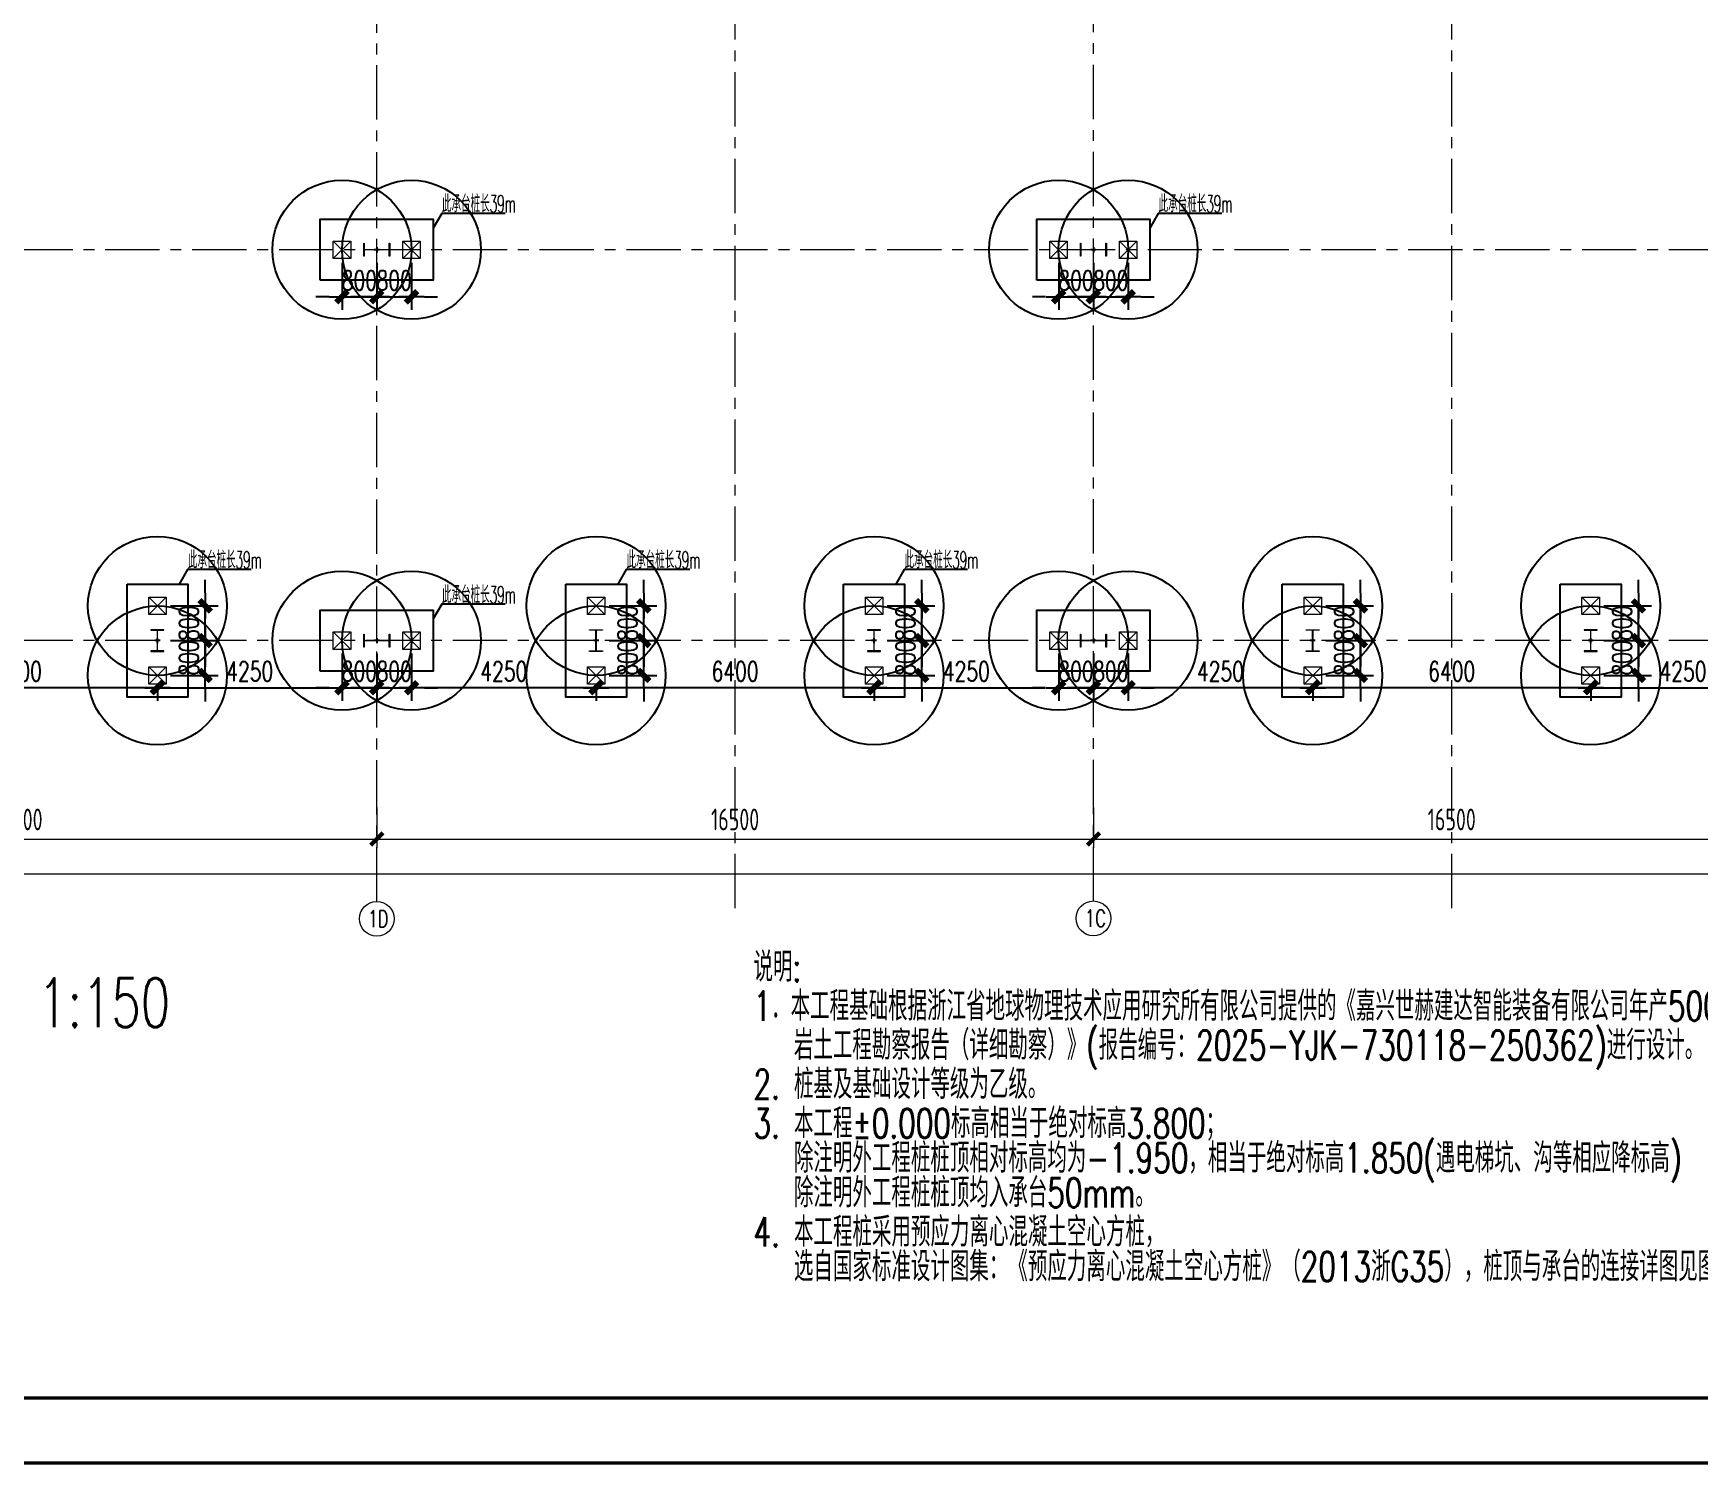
# Model space of a CAD drawing. Extents: x -1201378 to 2367219, y -619313 to 244905.
# Drawn here: x -740267 to -701922, y 118680 to 151634 of the extents above; entities that cross this region are included whole.
import ezdxf
from ezdxf.enums import TextEntityAlignment as Align

# ---------------------------------------------------------------- set-up
doc = ezdxf.new("R2010")
doc.units = 0
doc.header["$LTSCALE"] = 1000
doc.linetypes.add('CENTER', pattern=[2, 1.25, -0.25, 0.25, -0.25])
doc.layers.get('0').update_dxf_attribs({"linetype": 'CONTINUOUS'})
doc.layers.get('Defpoints').update_dxf_attribs({"linetype": 'CONTINUOUS'})
for name, color, linetype in [('0-cxFrame', 155, 'CONTINUOUS'), ('S-BG', 131, 'CONTINUOUS'), ('S-DIMZ', 115, 'CONTINUOUS'), ('S-DOTE1', 140, 'CENTER'), ('S-HATCH1-W', 252, 'CONTINUOUS'), ('S-SS', 111, 'CONTINUOUS'), ('S-TEXT', 21, 'CONTINUOUS')]:
    doc.layers.add(name, color=color, linetype=linetype)
for name, color, linetype, lineweight in [('0-cxText', 131, 'CONTINUOUS', 25), ('S-axis', 111, 'CONTINUOUS', 0), ('S-col', 2, 'CONTINUOUS', 0), ('S-dote', 5, 'CENTER', 0), ('S-zhuang', 1, 'CONTINUOUS', 0)]:
    doc.layers.add(name, color=color, linetype=linetype, lineweight=lineweight)
doc.styles.add('_TCH_AXIS', font='COMPLEX', dxfattribs={"bigfont": 'GBCBIG'})
doc.styles.add('cx_tuming', font='simhei.ttf')
doc.styles.add('cx_tuqian1', font='')
doc.styles.add('SS1', font='tj-romans1.shx', dxfattribs={"width": 0.7, "bigfont": 'tj-hztxt1.shx'})
doc.styles.add('TSSD_Dimension', font='tssdeng.shx', dxfattribs={"width": 0.7, "bigfont": 'hztxt.shx'})
doc.styles.add('黑体', font='simhei.ttf', dxfattribs={"width": 0.8})
doc.styles.get('cx_tuqian1').set_extended_font_data('SimSun')
doc.dimstyles.new('S-150-ARCHI', dxfattribs={"dimscale": 150, "dimtxt": 3, "dimasz": 2, "dimexe": 2, "dimexo": 2, "dimgap": 1, "dimtad": 1, "dimdec": 0, "dimzin": 0, "dimdsep": 46, "dimtxsty": 'SS1', "dimblk1": 'TT', "dimblk2": 'TT', "dimsah": 1, "dimcen": 1, "dimclrd": 256, "dimclre": 256, "dimclrt": 256, "dimadec": 0, "dimazin": 0, "dimtfac": 1, "dimtdec": 0, "dimtix": 1, "dimtmove": 2, "dimatfit": 0, "dimldrblk": 'TT', "dimfxl": 2, "dimtolj": 1, "dimtzin": 0, "dimarcsym": 0})
doc.dimstyles.new('TSSD_200_200', dxfattribs={"dimtxt": 500, "dimasz": 200, "dimexe": 200, "dimexo": 500, "dimgap": 200, "dimtad": 1, "dimdec": 0, "dimzin": 0, "dimdsep": 46, "dimtxsty": 'TSSD_Dimension', "dimblk": 'ARCHTICK', "dimcen": 0, "dimdle": 200, "dimclrt": 7, "dimadec": 0, "dimazin": 0, "dimtfac": 1, "dimtdec": 0, "dimtix": 1, "dimtmove": 2, "dimatfit": 3, "dimfxl": 1, "dimtolj": 1, "dimtzin": 0, "dimarcsym": 0})

# ---------------------------------------------------------------- blocks, each defined once
blk = doc.blocks.new('TK22.A0 L(Dragon)')
at = {"layer": '0-cxFrame', "color": 7, "const_width": 0.5}
blk.add_lwpolyline([(0, 0), (-1486, 0), (-1486, 841), (0, 841)], close=True, dxfattribs=at)
at = {"layer": '0-cxFrame', "const_width": 0.5}
blk.add_lwpolyline([(-80, 10), (-1466, 10), (-1466, 831), (-80, 831)], close=True, dxfattribs=at)
at = {"style": '黑体', "flags": 4}
blk.add_attdef('图幅', text='', height=3.3, dxfattribs=at).set_placement((-40, 3), align=Align.RIGHT)
at = {"layer": '0-cxText', "flags": 4}
for tag, height, style, p in [('建设单位', 3.5, 'cx_tuming', (-45, 240)), ('项目名称', 3.5, 'cx_tuming', (-45, 210)), ('子项名称', 3.5, 'cx_tuming', (-45, 180)), ('工程编号', 3.3, 'cx_tuqian1', (-35, 165)), ('图名1', 3.5, 'cx_tuming', (-45, 87)), ('图名2', 3.5, 'cx_tuming', (-45, 79)), ('图名3', 3.5, 'cx_tuming', (-45, 71)), ('出图日期', 3.3, 'cx_tuqian1', (-39, 60)), ('专业', 3.3, 'cx_tuqian1', (-55, 52)), ('版次', 3.3, 'cx_tuqian1', (-20, 44)), ('图号', 3.3, 'cx_tuqian1', (-55, 44))]:
    blk.add_attdef(tag, text='', height=height, dxfattribs=dict(at, style=style)).set_placement(p, align=Align.MIDDLE)
at = {"layer": 'Defpoints', "color": 6, "flags": 4}
for tag, height, style, p in [('tufu', 3.3, '黑体', (-12, 12)), ('dwfname', 4, 'cx_tuqian1', (-80, 3))]:
    blk.add_attdef(tag, text='', height=height, dxfattribs=dict(at, style=style)).set_placement(p, align=Align.RIGHT)
blk = doc.blocks.new('_FZH')
at = {"layer": 'S-col'}
blk.add_lwpolyline([(-0.375, -0.188), (-0.375, 0.187), (-0.36, 0.187), (-0.36, 0.005), (0.36, 0.005), (0.36, 0.187), (0.375, 0.187), (0.375, -0.188), (0.36, -0.188), (0.36, -0.005), (-0.36, -0.005), (-0.36, -0.188)], close=True, dxfattribs=at)
blk = doc.blocks.new('w4234324')
at = {"layer": 'S-col', "xscale": 800.0000000000005, "yscale": 800.0000000000005, "zscale": 800.0000000000005}
for p in [(-177454, 750820), (-160954, 750820), (-177454, 741820), (-160954, 741820)]:
    blk.add_blockref('_FZH', p, dxfattribs=at)
blk = doc.blocks.new('S-ZHUANG-400')
at = {"layer": 'S-zhuang'}
for p, q in [((200, -200), (-200, 200)), ((-200, -200), (200, 200))]:
    blk.add_line(p, q, dxfattribs=at)
blk.add_lwpolyline([(-200, 200), (200, 200), (200, -200), (-200, -200)], close=True, dxfattribs=at)
blk = doc.blocks.new('CT2')
at = {"layer": 'Defpoints'}
for centre in [(-193625, -186366), (-193625, -187966)]:
    blk.add_circle(centre, 1600, dxfattribs=at)
at = {"layer": 'S-DOTE1', "ltscale": 0.25}
for p, q in [((-193625, -187226), (-193625, -187106)), ((-193565, -187166), (-193685, -187166))]:
    blk.add_line(p, q, dxfattribs=at)
at = {"layer": 'S-HATCH1-W'}
blk.add_lwpolyline([(-194325, -185866), (-192925, -185866), (-192925, -188466), (-194325, -188466)], close=True, dxfattribs=at)
at = {"layer": 'S-zhuang'}
for p in [(-193625, -186366), (-193625, -187966)]:
    blk.add_blockref('S-ZHUANG-400', p, dxfattribs=at)
blk = doc.blocks.new('TT')
blk.add_line((-0.97, 0), (0.97, 0))
at = {"const_width": 0.45}
blk.add_lwpolyline([(-0.44, -0.44), (0.44, 0.44)], dxfattribs=at)
blk = doc.blocks.new('*D926')
at = {"layer": 'Defpoints', "color": 0, "transparency": 16777216}
for p in [(-733158, 137652), (-732359, 137652), (-732359, 136569)]:
    blk.add_point(p, dxfattribs=at)
at = {"layer": 'S-DIMZ', "lineweight": -2, "transparency": 16777216}
for p, q in [((-733158, 137352), (-733158, 136269)), ((-732359, 137352), (-732359, 136269)), ((-733458, 136569), (-733758, 136569)), ((-733158, 136569), (-732359, 136569)), ((-732059, 136569), (-731759, 136569))]:
    blk.add_line(p, q, dxfattribs=at)
at = {"layer": 'S-DIMZ', "lineweight": -2, "transparency": 16777216, "xscale": 300, "yscale": 300, "zscale": 300}
blk.add_blockref('TT', (-733158, 136569), dxfattribs=at)
at = {"layer": 'S-DIMZ', "lineweight": -2, "transparency": 16777216, "xscale": 300, "yscale": 300, "zscale": 300, "rotation": 180}
blk.add_blockref('TT', (-732359, 136569), dxfattribs=at)
at = {"layer": 'S-DIMZ', "transparency": 16777216, "insert": (-732758, 136944), "char_height": 450, "attachment_point": 5, "style": 'SS1'}
blk.add_mtext('\\A1;800', dxfattribs=at)
blk = doc.blocks.new('*D927')
at = {"layer": 'Defpoints', "color": 0, "transparency": 16777216}
for p in [(-732359, 137652), (-731558, 137652), (-731558, 136569)]:
    blk.add_point(p, dxfattribs=at)
at = {"layer": 'S-DIMZ', "lineweight": -2, "transparency": 16777216}
for p, q in [((-732359, 137352), (-732359, 136269)), ((-731558, 137352), (-731558, 136269)), ((-732659, 136569), (-732959, 136569)), ((-732359, 136569), (-731558, 136569)), ((-731258, 136569), (-730958, 136569))]:
    blk.add_line(p, q, dxfattribs=at)
at = {"layer": 'S-DIMZ', "lineweight": -2, "transparency": 16777216, "xscale": 300, "yscale": 300, "zscale": 300}
blk.add_blockref('TT', (-732359, 136569), dxfattribs=at)
at = {"layer": 'S-DIMZ', "lineweight": -2, "transparency": 16777216, "xscale": 300, "yscale": 300, "zscale": 300, "rotation": 180}
blk.add_blockref('TT', (-731558, 136569), dxfattribs=at)
at = {"layer": 'S-DIMZ', "transparency": 16777216, "insert": (-731958, 136944), "char_height": 450, "attachment_point": 5, "style": 'SS1'}
blk.add_mtext('\\A1;800', dxfattribs=at)
blk = doc.blocks.new('*D928')
at = {"layer": 'Defpoints', "color": 0, "transparency": 16777216}
for p in [(-716658, 137652), (-715859, 137652), (-715859, 136569)]:
    blk.add_point(p, dxfattribs=at)
at = {"layer": 'S-DIMZ', "lineweight": -2, "transparency": 16777216}
for p, q in [((-716658, 137352), (-716658, 136269)), ((-715859, 137352), (-715859, 136269)), ((-716958, 136569), (-717258, 136569)), ((-716658, 136569), (-715859, 136569)), ((-715559, 136569), (-715259, 136569))]:
    blk.add_line(p, q, dxfattribs=at)
at = {"layer": 'S-DIMZ', "lineweight": -2, "transparency": 16777216, "xscale": 300, "yscale": 300, "zscale": 300}
blk.add_blockref('TT', (-716658, 136569), dxfattribs=at)
at = {"layer": 'S-DIMZ', "lineweight": -2, "transparency": 16777216, "xscale": 300, "yscale": 300, "zscale": 300, "rotation": 180}
blk.add_blockref('TT', (-715859, 136569), dxfattribs=at)
at = {"layer": 'S-DIMZ', "transparency": 16777216, "insert": (-716258, 136944), "char_height": 450, "attachment_point": 5, "style": 'SS1'}
blk.add_mtext('\\A1;800', dxfattribs=at)
blk = doc.blocks.new('*D929')
at = {"layer": 'Defpoints', "color": 0, "transparency": 16777216}
for p in [(-715859, 137652), (-715058, 137652), (-715058, 136569)]:
    blk.add_point(p, dxfattribs=at)
at = {"layer": 'S-DIMZ', "lineweight": -2, "transparency": 16777216}
for p, q in [((-715859, 137352), (-715859, 136269)), ((-715058, 137352), (-715058, 136269)), ((-716159, 136569), (-716459, 136569)), ((-715859, 136569), (-715058, 136569)), ((-714758, 136569), (-714458, 136569))]:
    blk.add_line(p, q, dxfattribs=at)
at = {"layer": 'S-DIMZ', "lineweight": -2, "transparency": 16777216, "xscale": 300, "yscale": 300, "zscale": 300}
blk.add_blockref('TT', (-715859, 136569), dxfattribs=at)
at = {"layer": 'S-DIMZ', "lineweight": -2, "transparency": 16777216, "xscale": 300, "yscale": 300, "zscale": 300, "rotation": 180}
blk.add_blockref('TT', (-715058, 136569), dxfattribs=at)
at = {"layer": 'S-DIMZ', "transparency": 16777216, "insert": (-715458, 136944), "char_height": 450, "attachment_point": 5, "style": 'SS1'}
blk.add_mtext('\\A1;800', dxfattribs=at)
blk = doc.blocks.new('*D940')
at = {"layer": 'Defpoints', "color": 0, "transparency": 16777216}
for p in [(-733158, 146652), (-732359, 146652), (-732359, 145569)]:
    blk.add_point(p, dxfattribs=at)
at = {"layer": 'S-DIMZ', "lineweight": -2, "transparency": 16777216}
for p, q in [((-733158, 146352), (-733158, 145269)), ((-732359, 146352), (-732359, 145269)), ((-733458, 145569), (-733758, 145569)), ((-733158, 145569), (-732359, 145569)), ((-732059, 145569), (-731759, 145569))]:
    blk.add_line(p, q, dxfattribs=at)
at = {"layer": 'S-DIMZ', "lineweight": -2, "transparency": 16777216, "xscale": 300, "yscale": 300, "zscale": 300}
blk.add_blockref('TT', (-733158, 145569), dxfattribs=at)
at = {"layer": 'S-DIMZ', "lineweight": -2, "transparency": 16777216, "xscale": 300, "yscale": 300, "zscale": 300, "rotation": 180}
blk.add_blockref('TT', (-732359, 145569), dxfattribs=at)
at = {"layer": 'S-DIMZ', "transparency": 16777216, "insert": (-732758, 145944), "char_height": 450, "attachment_point": 5, "style": 'SS1'}
blk.add_mtext('\\A1;800', dxfattribs=at)
blk = doc.blocks.new('*D941')
at = {"layer": 'Defpoints', "color": 0, "transparency": 16777216}
for p in [(-732359, 146652), (-731558, 146652), (-731558, 145569)]:
    blk.add_point(p, dxfattribs=at)
at = {"layer": 'S-DIMZ', "lineweight": -2, "transparency": 16777216}
for p, q in [((-732359, 146352), (-732359, 145269)), ((-731558, 146352), (-731558, 145269)), ((-732659, 145569), (-732959, 145569)), ((-732359, 145569), (-731558, 145569)), ((-731258, 145569), (-730958, 145569))]:
    blk.add_line(p, q, dxfattribs=at)
at = {"layer": 'S-DIMZ', "lineweight": -2, "transparency": 16777216, "xscale": 300, "yscale": 300, "zscale": 300}
blk.add_blockref('TT', (-732359, 145569), dxfattribs=at)
at = {"layer": 'S-DIMZ', "lineweight": -2, "transparency": 16777216, "xscale": 300, "yscale": 300, "zscale": 300, "rotation": 180}
blk.add_blockref('TT', (-731558, 145569), dxfattribs=at)
at = {"layer": 'S-DIMZ', "transparency": 16777216, "insert": (-731958, 145944), "char_height": 450, "attachment_point": 5, "style": 'SS1'}
blk.add_mtext('\\A1;800', dxfattribs=at)
blk = doc.blocks.new('*D942')
at = {"layer": 'Defpoints', "color": 0, "transparency": 16777216}
for p in [(-716658, 146652), (-715859, 146652), (-715859, 145569)]:
    blk.add_point(p, dxfattribs=at)
at = {"layer": 'S-DIMZ', "lineweight": -2, "transparency": 16777216}
for p, q in [((-716658, 146352), (-716658, 145269)), ((-715859, 146352), (-715859, 145269)), ((-716958, 145569), (-717258, 145569)), ((-716658, 145569), (-715859, 145569)), ((-715559, 145569), (-715259, 145569))]:
    blk.add_line(p, q, dxfattribs=at)
at = {"layer": 'S-DIMZ', "lineweight": -2, "transparency": 16777216, "xscale": 300, "yscale": 300, "zscale": 300}
blk.add_blockref('TT', (-716658, 145569), dxfattribs=at)
at = {"layer": 'S-DIMZ', "lineweight": -2, "transparency": 16777216, "xscale": 300, "yscale": 300, "zscale": 300, "rotation": 180}
blk.add_blockref('TT', (-715859, 145569), dxfattribs=at)
at = {"layer": 'S-DIMZ', "transparency": 16777216, "insert": (-716258, 145944), "char_height": 450, "attachment_point": 5, "style": 'SS1'}
blk.add_mtext('\\A1;800', dxfattribs=at)
blk = doc.blocks.new('*D943')
at = {"layer": 'Defpoints', "color": 0, "transparency": 16777216}
for p in [(-715859, 146652), (-715058, 146652), (-715058, 145569)]:
    blk.add_point(p, dxfattribs=at)
at = {"layer": 'S-DIMZ', "lineweight": -2, "transparency": 16777216}
for p, q in [((-715859, 146352), (-715859, 145269)), ((-715058, 146352), (-715058, 145269)), ((-716159, 145569), (-716459, 145569)), ((-715859, 145569), (-715058, 145569)), ((-714758, 145569), (-714458, 145569))]:
    blk.add_line(p, q, dxfattribs=at)
at = {"layer": 'S-DIMZ', "lineweight": -2, "transparency": 16777216, "xscale": 300, "yscale": 300, "zscale": 300}
blk.add_blockref('TT', (-715859, 145569), dxfattribs=at)
at = {"layer": 'S-DIMZ', "lineweight": -2, "transparency": 16777216, "xscale": 300, "yscale": 300, "zscale": 300, "rotation": 180}
blk.add_blockref('TT', (-715058, 145569), dxfattribs=at)
at = {"layer": 'S-DIMZ', "transparency": 16777216, "insert": (-715458, 145944), "char_height": 450, "attachment_point": 5, "style": 'SS1'}
blk.add_mtext('\\A1;800', dxfattribs=at)
blk = doc.blocks.new('*D1097')
at = {"layer": 'Defpoints', "color": 0, "transparency": 16777216}
for p in [(-737408, 137652), (-736310, 137652), (-737408, 136852)]:
    blk.add_point(p, dxfattribs=at)
at = {"layer": 'S-DIMZ', "lineweight": -2, "transparency": 16777216}
for p, q in [((-736310, 137952), (-736310, 138252)), ((-737108, 137652), (-736010, 137652)), ((-736310, 136852), (-736310, 137652)), ((-737108, 136852), (-736010, 136852)), ((-736310, 136552), (-736310, 136252))]:
    blk.add_line(p, q, dxfattribs=at)
at = {"layer": 'S-DIMZ', "lineweight": -2, "transparency": 16777216, "xscale": 300, "yscale": 300, "zscale": 300}
for p, rotation in [((-736310, 137652), 270), ((-736310, 136852), 90)]:
    blk.add_blockref('TT', p, dxfattribs=dict(at, rotation=rotation))
at = {"layer": 'S-DIMZ', "transparency": 16777216, "insert": (-736685, 137252), "char_height": 450, "attachment_point": 5, "rotation": 90, "style": 'SS1'}
blk.add_mtext('\\A1;800', dxfattribs=at)
blk = doc.blocks.new('*D1098')
at = {"layer": 'Defpoints', "color": 0, "transparency": 16777216}
for p in [(-737408, 138452), (-736310, 138452), (-737408, 137652)]:
    blk.add_point(p, dxfattribs=at)
at = {"layer": 'S-DIMZ', "lineweight": -2, "transparency": 16777216}
for p, q in [((-736310, 138752), (-736310, 139052)), ((-737108, 138452), (-736010, 138452)), ((-736310, 137652), (-736310, 138452)), ((-737108, 137652), (-736010, 137652)), ((-736310, 137352), (-736310, 137052))]:
    blk.add_line(p, q, dxfattribs=at)
at = {"layer": 'S-DIMZ', "lineweight": -2, "transparency": 16777216, "xscale": 300, "yscale": 300, "zscale": 300}
for p, rotation in [((-736310, 138452), 270), ((-736310, 137652), 90)]:
    blk.add_blockref('TT', p, dxfattribs=dict(at, rotation=rotation))
at = {"layer": 'S-DIMZ', "transparency": 16777216, "insert": (-736685, 138052), "char_height": 450, "attachment_point": 5, "rotation": 90, "style": 'SS1'}
blk.add_mtext('\\A1;800', dxfattribs=at)
blk = doc.blocks.new('*D1099')
at = {"layer": 'Defpoints', "color": 0, "transparency": 16777216}
for p in [(-727308, 137652), (-726210, 137652), (-727308, 136852)]:
    blk.add_point(p, dxfattribs=at)
at = {"layer": 'S-DIMZ', "lineweight": -2, "transparency": 16777216}
for p, q in [((-726210, 137952), (-726210, 138252)), ((-727008, 137652), (-725910, 137652)), ((-726210, 136852), (-726210, 137652)), ((-727008, 136852), (-725910, 136852)), ((-726210, 136552), (-726210, 136252))]:
    blk.add_line(p, q, dxfattribs=at)
at = {"layer": 'S-DIMZ', "lineweight": -2, "transparency": 16777216, "xscale": 300, "yscale": 300, "zscale": 300}
for p, rotation in [((-726210, 137652), 270), ((-726210, 136852), 90)]:
    blk.add_blockref('TT', p, dxfattribs=dict(at, rotation=rotation))
at = {"layer": 'S-DIMZ', "transparency": 16777216, "insert": (-726585, 137252), "char_height": 450, "attachment_point": 5, "rotation": 90, "style": 'SS1'}
blk.add_mtext('\\A1;800', dxfattribs=at)
blk = doc.blocks.new('*D1100')
at = {"layer": 'Defpoints', "color": 0, "transparency": 16777216}
for p in [(-727308, 138452), (-726210, 138452), (-727308, 137652)]:
    blk.add_point(p, dxfattribs=at)
at = {"layer": 'S-DIMZ', "lineweight": -2, "transparency": 16777216}
for p, q in [((-726210, 138752), (-726210, 139052)), ((-727008, 138452), (-725910, 138452)), ((-726210, 137652), (-726210, 138452)), ((-727008, 137652), (-725910, 137652)), ((-726210, 137352), (-726210, 137052))]:
    blk.add_line(p, q, dxfattribs=at)
at = {"layer": 'S-DIMZ', "lineweight": -2, "transparency": 16777216, "xscale": 300, "yscale": 300, "zscale": 300}
for p, rotation in [((-726210, 138452), 270), ((-726210, 137652), 90)]:
    blk.add_blockref('TT', p, dxfattribs=dict(at, rotation=rotation))
at = {"layer": 'S-DIMZ', "transparency": 16777216, "insert": (-726585, 138052), "char_height": 450, "attachment_point": 5, "rotation": 90, "style": 'SS1'}
blk.add_mtext('\\A1;800', dxfattribs=at)
blk = doc.blocks.new('*D1101')
at = {"layer": 'Defpoints', "color": 0, "transparency": 16777216}
for p in [(-720908, 137652), (-719810, 137652), (-720908, 136852)]:
    blk.add_point(p, dxfattribs=at)
at = {"layer": 'S-DIMZ', "lineweight": -2, "transparency": 16777216}
for p, q in [((-719810, 137952), (-719810, 138252)), ((-720608, 137652), (-719510, 137652)), ((-719810, 136852), (-719810, 137652)), ((-720608, 136852), (-719510, 136852)), ((-719810, 136552), (-719810, 136252))]:
    blk.add_line(p, q, dxfattribs=at)
at = {"layer": 'S-DIMZ', "lineweight": -2, "transparency": 16777216, "xscale": 300, "yscale": 300, "zscale": 300}
for p, rotation in [((-719810, 137652), 270), ((-719810, 136852), 90)]:
    blk.add_blockref('TT', p, dxfattribs=dict(at, rotation=rotation))
at = {"layer": 'S-DIMZ', "transparency": 16777216, "insert": (-720185, 137252), "char_height": 450, "attachment_point": 5, "rotation": 90, "style": 'SS1'}
blk.add_mtext('\\A1;800', dxfattribs=at)
blk = doc.blocks.new('*D1102')
at = {"layer": 'Defpoints', "color": 0, "transparency": 16777216}
for p in [(-720908, 138452), (-719810, 138452), (-720908, 137652)]:
    blk.add_point(p, dxfattribs=at)
at = {"layer": 'S-DIMZ', "lineweight": -2, "transparency": 16777216}
for p, q in [((-719810, 138752), (-719810, 139052)), ((-720608, 138452), (-719510, 138452)), ((-719810, 137652), (-719810, 138452)), ((-720608, 137652), (-719510, 137652)), ((-719810, 137352), (-719810, 137052))]:
    blk.add_line(p, q, dxfattribs=at)
at = {"layer": 'S-DIMZ', "lineweight": -2, "transparency": 16777216, "xscale": 300, "yscale": 300, "zscale": 300}
for p, rotation in [((-719810, 138452), 270), ((-719810, 137652), 90)]:
    blk.add_blockref('TT', p, dxfattribs=dict(at, rotation=rotation))
at = {"layer": 'S-DIMZ', "transparency": 16777216, "insert": (-720185, 138052), "char_height": 450, "attachment_point": 5, "rotation": 90, "style": 'SS1'}
blk.add_mtext('\\A1;800', dxfattribs=at)
blk = doc.blocks.new('*D1103')
at = {"layer": 'Defpoints', "color": 0, "transparency": 16777216}
for p in [(-710808, 137652), (-709710, 137652), (-710808, 136852)]:
    blk.add_point(p, dxfattribs=at)
at = {"layer": 'S-DIMZ', "lineweight": -2, "transparency": 16777216}
for p, q in [((-709710, 137952), (-709710, 138252)), ((-710508, 137652), (-709410, 137652)), ((-709710, 136852), (-709710, 137652)), ((-710508, 136852), (-709410, 136852)), ((-709710, 136552), (-709710, 136252))]:
    blk.add_line(p, q, dxfattribs=at)
at = {"layer": 'S-DIMZ', "lineweight": -2, "transparency": 16777216, "xscale": 300, "yscale": 300, "zscale": 300}
for p, rotation in [((-709710, 137652), 270), ((-709710, 136852), 90)]:
    blk.add_blockref('TT', p, dxfattribs=dict(at, rotation=rotation))
at = {"layer": 'S-DIMZ', "transparency": 16777216, "insert": (-710085, 137252), "char_height": 450, "attachment_point": 5, "rotation": 90, "style": 'SS1'}
blk.add_mtext('\\A1;800', dxfattribs=at)
blk = doc.blocks.new('*D1104')
at = {"layer": 'Defpoints', "color": 0, "transparency": 16777216}
for p in [(-710808, 138452), (-709710, 138452), (-710808, 137652)]:
    blk.add_point(p, dxfattribs=at)
at = {"layer": 'S-DIMZ', "lineweight": -2, "transparency": 16777216}
for p, q in [((-709710, 138752), (-709710, 139052)), ((-710508, 138452), (-709410, 138452)), ((-709710, 137652), (-709710, 138452)), ((-710508, 137652), (-709410, 137652)), ((-709710, 137352), (-709710, 137052))]:
    blk.add_line(p, q, dxfattribs=at)
at = {"layer": 'S-DIMZ', "lineweight": -2, "transparency": 16777216, "xscale": 300, "yscale": 300, "zscale": 300}
for p, rotation in [((-709710, 138452), 270), ((-709710, 137652), 90)]:
    blk.add_blockref('TT', p, dxfattribs=dict(at, rotation=rotation))
at = {"layer": 'S-DIMZ', "transparency": 16777216, "insert": (-710085, 138052), "char_height": 450, "attachment_point": 5, "rotation": 90, "style": 'SS1'}
blk.add_mtext('\\A1;800', dxfattribs=at)
blk = doc.blocks.new('*D1105')
at = {"layer": 'Defpoints', "color": 0, "transparency": 16777216}
for p in [(-704408, 137652), (-703310, 137652), (-704408, 136852)]:
    blk.add_point(p, dxfattribs=at)
at = {"layer": 'S-DIMZ', "lineweight": -2, "transparency": 16777216}
for p, q in [((-703310, 137952), (-703310, 138252)), ((-704108, 137652), (-703010, 137652)), ((-703310, 136852), (-703310, 137652)), ((-704108, 136852), (-703010, 136852)), ((-703310, 136552), (-703310, 136252))]:
    blk.add_line(p, q, dxfattribs=at)
at = {"layer": 'S-DIMZ', "lineweight": -2, "transparency": 16777216, "xscale": 300, "yscale": 300, "zscale": 300}
for p, rotation in [((-703310, 137652), 270), ((-703310, 136852), 90)]:
    blk.add_blockref('TT', p, dxfattribs=dict(at, rotation=rotation))
at = {"layer": 'S-DIMZ', "transparency": 16777216, "insert": (-703685, 137252), "char_height": 450, "attachment_point": 5, "rotation": 90, "style": 'SS1'}
blk.add_mtext('\\A1;800', dxfattribs=at)
blk = doc.blocks.new('*D1106')
at = {"layer": 'Defpoints', "color": 0, "transparency": 16777216}
for p in [(-704408, 138452), (-703310, 138452), (-704408, 137652)]:
    blk.add_point(p, dxfattribs=at)
at = {"layer": 'S-DIMZ', "lineweight": -2, "transparency": 16777216}
for p, q in [((-703310, 138752), (-703310, 139052)), ((-704108, 138452), (-703010, 138452)), ((-703310, 137652), (-703310, 138452)), ((-704108, 137652), (-703010, 137652)), ((-703310, 137352), (-703310, 137052))]:
    blk.add_line(p, q, dxfattribs=at)
at = {"layer": 'S-DIMZ', "lineweight": -2, "transparency": 16777216, "xscale": 300, "yscale": 300, "zscale": 300}
for p, rotation in [((-703310, 138452), 270), ((-703310, 137652), 90)]:
    blk.add_blockref('TT', p, dxfattribs=dict(at, rotation=rotation))
at = {"layer": 'S-DIMZ', "transparency": 16777216, "insert": (-703685, 138052), "char_height": 450, "attachment_point": 5, "rotation": 90, "style": 'SS1'}
blk.add_mtext('\\A1;800', dxfattribs=at)
blk = doc.blocks.new('*D1117')
at = {"layer": 'Defpoints', "color": 0, "transparency": 16777216}
for p in [(-733158, 137452), (-737408, 136852), (-733158, 136569)]:
    blk.add_point(p, dxfattribs=at)
at = {"layer": 'S-DIMZ', "lineweight": -2, "transparency": 16777216}
for p, q in [((-733158, 137152), (-733158, 136269)), ((-737408, 136552), (-737408, 136269)), ((-737108, 136569), (-733458, 136569))]:
    blk.add_line(p, q, dxfattribs=at)
at = {"layer": 'S-DIMZ', "lineweight": -2, "transparency": 16777216, "xscale": 300, "yscale": 300, "zscale": 300, "rotation": 180}
blk.add_blockref('TT', (-737408, 136569), dxfattribs=at)
at = {"layer": 'S-DIMZ', "lineweight": -2, "transparency": 16777216, "xscale": 300, "yscale": 300, "zscale": 300}
blk.add_blockref('TT', (-733158, 136569), dxfattribs=at)
at = {"layer": 'S-DIMZ', "transparency": 16777216, "insert": (-735283, 136944), "char_height": 450, "attachment_point": 5, "style": 'SS1'}
blk.add_mtext('\\A1;4250', dxfattribs=at)
blk = doc.blocks.new('*D1118')
at = {"layer": 'Defpoints', "color": 0, "transparency": 16777216}
for p in [(-743808, 136852), (-743808, 136569), (-737408, 136852)]:
    blk.add_point(p, dxfattribs=at)
at = {"layer": 'S-DIMZ', "lineweight": -2, "transparency": 16777216}
for p, q in [((-743808, 136552), (-743808, 136269)), ((-737708, 136569), (-743508, 136569)), ((-737408, 136552), (-737408, 136269))]:
    blk.add_line(p, q, dxfattribs=at)
at = {"layer": 'S-DIMZ', "lineweight": -2, "transparency": 16777216, "xscale": 300, "yscale": 300, "zscale": 300, "rotation": 180}
blk.add_blockref('TT', (-743808, 136569), dxfattribs=at)
at = {"layer": 'S-DIMZ', "lineweight": -2, "transparency": 16777216, "xscale": 300, "yscale": 300, "zscale": 300}
blk.add_blockref('TT', (-737408, 136569), dxfattribs=at)
at = {"layer": 'S-DIMZ', "transparency": 16777216, "insert": (-740608, 136944), "char_height": 450, "attachment_point": 5, "style": 'SS1'}
blk.add_mtext('\\A1;6400', dxfattribs=at)
blk = doc.blocks.new('*D1120')
at = {"layer": 'Defpoints', "color": 0, "transparency": 16777216}
for p in [(-716658, 137452), (-720908, 136852), (-716658, 136569)]:
    blk.add_point(p, dxfattribs=at)
at = {"layer": 'S-DIMZ', "lineweight": -2, "transparency": 16777216}
for p, q in [((-716658, 137152), (-716658, 136269)), ((-720908, 136552), (-720908, 136269)), ((-720608, 136569), (-716958, 136569))]:
    blk.add_line(p, q, dxfattribs=at)
at = {"layer": 'S-DIMZ', "lineweight": -2, "transparency": 16777216, "xscale": 300, "yscale": 300, "zscale": 300, "rotation": 180}
blk.add_blockref('TT', (-720908, 136569), dxfattribs=at)
at = {"layer": 'S-DIMZ', "lineweight": -2, "transparency": 16777216, "xscale": 300, "yscale": 300, "zscale": 300}
blk.add_blockref('TT', (-716658, 136569), dxfattribs=at)
at = {"layer": 'S-DIMZ', "transparency": 16777216, "insert": (-718783, 136944), "char_height": 450, "attachment_point": 5, "style": 'SS1'}
blk.add_mtext('\\A1;4250', dxfattribs=at)
blk = doc.blocks.new('*D1121')
at = {"layer": 'Defpoints', "color": 0, "transparency": 16777216}
for p in [(-727308, 136852), (-727308, 136569), (-720908, 136852)]:
    blk.add_point(p, dxfattribs=at)
at = {"layer": 'S-DIMZ', "lineweight": -2, "transparency": 16777216}
for p, q in [((-727308, 136552), (-727308, 136269)), ((-721208, 136569), (-727008, 136569)), ((-720908, 136552), (-720908, 136269))]:
    blk.add_line(p, q, dxfattribs=at)
at = {"layer": 'S-DIMZ', "lineweight": -2, "transparency": 16777216, "xscale": 300, "yscale": 300, "zscale": 300, "rotation": 180}
blk.add_blockref('TT', (-727308, 136569), dxfattribs=at)
at = {"layer": 'S-DIMZ', "lineweight": -2, "transparency": 16777216, "xscale": 300, "yscale": 300, "zscale": 300}
blk.add_blockref('TT', (-720908, 136569), dxfattribs=at)
at = {"layer": 'S-DIMZ', "transparency": 16777216, "insert": (-724108, 136944), "char_height": 450, "attachment_point": 5, "style": 'SS1'}
blk.add_mtext('\\A1;6400', dxfattribs=at)
blk = doc.blocks.new('*D1122')
at = {"layer": 'Defpoints', "color": 0, "transparency": 16777216}
for p in [(-731558, 137152), (-731558, 136569), (-727308, 136852)]:
    blk.add_point(p, dxfattribs=at)
at = {"layer": 'S-DIMZ', "lineweight": -2, "transparency": 16777216}
for p, q in [((-731558, 136852), (-731558, 136269)), ((-727608, 136569), (-731258, 136569)), ((-727308, 136552), (-727308, 136269))]:
    blk.add_line(p, q, dxfattribs=at)
at = {"layer": 'S-DIMZ', "lineweight": -2, "transparency": 16777216, "xscale": 300, "yscale": 300, "zscale": 300, "rotation": 180}
blk.add_blockref('TT', (-731558, 136569), dxfattribs=at)
at = {"layer": 'S-DIMZ', "lineweight": -2, "transparency": 16777216, "xscale": 300, "yscale": 300, "zscale": 300}
blk.add_blockref('TT', (-727308, 136569), dxfattribs=at)
at = {"layer": 'S-DIMZ', "transparency": 16777216, "insert": (-729433, 136944), "char_height": 450, "attachment_point": 5, "style": 'SS1'}
blk.add_mtext('\\A1;4250', dxfattribs=at)
blk = doc.blocks.new('*D1123')
at = {"layer": 'Defpoints', "color": 0, "transparency": 16777216}
for p in [(-700158, 137452), (-704408, 136852), (-700158, 136569)]:
    blk.add_point(p, dxfattribs=at)
at = {"layer": 'S-DIMZ', "lineweight": -2, "transparency": 16777216}
for p, q in [((-700158, 137152), (-700158, 136269)), ((-704408, 136552), (-704408, 136269)), ((-704108, 136569), (-700458, 136569))]:
    blk.add_line(p, q, dxfattribs=at)
at = {"layer": 'S-DIMZ', "lineweight": -2, "transparency": 16777216, "xscale": 300, "yscale": 300, "zscale": 300, "rotation": 180}
blk.add_blockref('TT', (-704408, 136569), dxfattribs=at)
at = {"layer": 'S-DIMZ', "lineweight": -2, "transparency": 16777216, "xscale": 300, "yscale": 300, "zscale": 300}
blk.add_blockref('TT', (-700158, 136569), dxfattribs=at)
at = {"layer": 'S-DIMZ', "transparency": 16777216, "insert": (-702283, 136944), "char_height": 450, "attachment_point": 5, "style": 'SS1'}
blk.add_mtext('\\A1;4250', dxfattribs=at)
blk = doc.blocks.new('*D1124')
at = {"layer": 'Defpoints', "color": 0, "transparency": 16777216}
for p in [(-710808, 136852), (-710808, 136569), (-704408, 136852)]:
    blk.add_point(p, dxfattribs=at)
at = {"layer": 'S-DIMZ', "lineweight": -2, "transparency": 16777216}
for p, q in [((-710808, 136552), (-710808, 136269)), ((-704708, 136569), (-710508, 136569)), ((-704408, 136552), (-704408, 136269))]:
    blk.add_line(p, q, dxfattribs=at)
at = {"layer": 'S-DIMZ', "lineweight": -2, "transparency": 16777216, "xscale": 300, "yscale": 300, "zscale": 300, "rotation": 180}
blk.add_blockref('TT', (-710808, 136569), dxfattribs=at)
at = {"layer": 'S-DIMZ', "lineweight": -2, "transparency": 16777216, "xscale": 300, "yscale": 300, "zscale": 300}
blk.add_blockref('TT', (-704408, 136569), dxfattribs=at)
at = {"layer": 'S-DIMZ', "transparency": 16777216, "insert": (-707608, 136944), "char_height": 450, "attachment_point": 5, "style": 'SS1'}
blk.add_mtext('\\A1;6400', dxfattribs=at)
blk = doc.blocks.new('*D1125')
at = {"layer": 'Defpoints', "color": 0, "transparency": 16777216}
for p in [(-715058, 137152), (-715058, 136569), (-710808, 136852)]:
    blk.add_point(p, dxfattribs=at)
at = {"layer": 'S-DIMZ', "lineweight": -2, "transparency": 16777216}
for p, q in [((-715058, 136852), (-715058, 136269)), ((-711108, 136569), (-714758, 136569)), ((-710808, 136552), (-710808, 136269))]:
    blk.add_line(p, q, dxfattribs=at)
at = {"layer": 'S-DIMZ', "lineweight": -2, "transparency": 16777216, "xscale": 300, "yscale": 300, "zscale": 300, "rotation": 180}
blk.add_blockref('TT', (-715058, 136569), dxfattribs=at)
at = {"layer": 'S-DIMZ', "lineweight": -2, "transparency": 16777216, "xscale": 300, "yscale": 300, "zscale": 300}
blk.add_blockref('TT', (-710808, 136569), dxfattribs=at)
at = {"layer": 'S-DIMZ', "transparency": 16777216, "insert": (-712933, 136944), "char_height": 450, "attachment_point": 5, "style": 'SS1'}
blk.add_mtext('\\A1;4250', dxfattribs=at)
blk = doc.blocks.new('_ArchTick')
at = {"color": 0, "linetype": 'ByBlock', "const_width": 0.5}
blk.add_lwpolyline([(-0.71, -0.71), (0.71, 0.71)], dxfattribs=at)
blk = doc.blocks.new('*D3027')
at = {"layer": 'Defpoints', "color": 0, "transparency": 16777216}
for p in [(-148858, 21687), (-132358, 21687), (-132358, 20460)]:
    blk.add_point(p, dxfattribs=at)
at = {"layer": 'S-axis', "color": 0, "lineweight": -2, "transparency": 16777216}
for p, q in [((-148858, 21187), (-148858, 20260)), ((-132358, 21187), (-132358, 20260)), ((-149058, 20460), (-132158, 20460))]:
    blk.add_line(p, q, dxfattribs=at)
at = {"layer": 'S-axis', "color": 0, "lineweight": -2, "transparency": 16777216, "xscale": 200, "yscale": 200, "zscale": 200, "rotation": 180}
blk.add_blockref('_ArchTick', (-148858, 20460), dxfattribs=at)
at = {"layer": 'S-axis', "color": 0, "lineweight": -2, "transparency": 16777216, "xscale": 200, "yscale": 200, "zscale": 200}
blk.add_blockref('_ArchTick', (-132358, 20460), dxfattribs=at)
at = {"layer": 'S-axis', "color": 7, "transparency": 16777216, "insert": (-140608, 20910), "char_height": 500, "attachment_point": 5, "style": 'TSSD_Dimension'}
blk.add_mtext('\\A1;16500', dxfattribs=at)
blk = doc.blocks.new('*D3028')
at = {"layer": 'Defpoints', "color": 0, "transparency": 16777216}
for p in [(-132358, 21687), (-115858, 21687), (-115858, 20460)]:
    blk.add_point(p, dxfattribs=at)
at = {"layer": 'S-axis', "color": 0, "lineweight": -2, "transparency": 16777216}
for p, q in [((-132358, 21187), (-132358, 20260)), ((-115858, 21187), (-115858, 20260)), ((-132558, 20460), (-115658, 20460))]:
    blk.add_line(p, q, dxfattribs=at)
at = {"layer": 'S-axis', "color": 0, "lineweight": -2, "transparency": 16777216, "xscale": 200, "yscale": 200, "zscale": 200, "rotation": 180}
blk.add_blockref('_ArchTick', (-132358, 20460), dxfattribs=at)
at = {"layer": 'S-axis', "color": 0, "lineweight": -2, "transparency": 16777216, "xscale": 200, "yscale": 200, "zscale": 200}
blk.add_blockref('_ArchTick', (-115858, 20460), dxfattribs=at)
at = {"layer": 'S-axis', "color": 7, "transparency": 16777216, "insert": (-124108, 20910), "char_height": 500, "attachment_point": 5, "style": 'TSSD_Dimension'}
blk.add_mtext('\\A1;16500', dxfattribs=at)
blk = doc.blocks.new('*D3029')
at = {"layer": 'Defpoints', "color": 0, "transparency": 16777216}
for p in [(-115858, 21687), (-99358, 21687), (-99358, 20460)]:
    blk.add_point(p, dxfattribs=at)
at = {"layer": 'S-axis', "color": 0, "lineweight": -2, "transparency": 16777216}
for p, q in [((-115858, 21187), (-115858, 20260)), ((-99358, 21187), (-99358, 20260)), ((-116058, 20460), (-99158, 20460))]:
    blk.add_line(p, q, dxfattribs=at)
at = {"layer": 'S-axis', "color": 0, "lineweight": -2, "transparency": 16777216, "xscale": 200, "yscale": 200, "zscale": 200, "rotation": 180}
blk.add_blockref('_ArchTick', (-115858, 20460), dxfattribs=at)
at = {"layer": 'S-axis', "color": 0, "lineweight": -2, "transparency": 16777216, "xscale": 200, "yscale": 200, "zscale": 200}
blk.add_blockref('_ArchTick', (-99358, 20460), dxfattribs=at)
at = {"layer": 'S-axis', "color": 7, "transparency": 16777216, "insert": (-107608, 20910), "char_height": 500, "attachment_point": 5, "style": 'TSSD_Dimension'}
blk.add_mtext('\\A1;16500', dxfattribs=at)
blk = doc.blocks.new('*D3034')
at = {"layer": 'Defpoints', "color": 0, "transparency": 16777216}
for p in [(-209458, 21587), (-82958, 21587), (-82958, 19660)]:
    blk.add_point(p, dxfattribs=at)
at = {"layer": 'S-axis', "color": 0, "lineweight": -2, "transparency": 16777216}
for p, q in [((-209458, 21087), (-209458, 19460)), ((-82958, 21087), (-82958, 19460)), ((-209658, 19660), (-82758, 19660))]:
    blk.add_line(p, q, dxfattribs=at)
at = {"layer": 'S-axis', "color": 0, "lineweight": -2, "transparency": 16777216, "xscale": 200, "yscale": 200, "zscale": 200, "rotation": 180}
blk.add_blockref('_ArchTick', (-209458, 19660), dxfattribs=at)
at = {"layer": 'S-axis', "color": 0, "lineweight": -2, "transparency": 16777216, "xscale": 200, "yscale": 200, "zscale": 200}
blk.add_blockref('_ArchTick', (-82958, 19660), dxfattribs=at)
at = {"layer": 'S-axis', "color": 7, "transparency": 16777216, "insert": (-146208, 20110), "char_height": 500, "attachment_point": 5, "style": 'TSSD_Dimension'}
blk.add_mtext('\\A1;126500', dxfattribs=at)
blk = doc.blocks.new('1#轴网')
at = {"layer": 'S-axis'}
for centre in [(-132358.5, 18624), (-115858.5, 18633.1)]:
    blk.add_circle(centre, 400, dxfattribs=at)
at = {"layer": 'S-dote'}
for p, q in [((-132358.5, 19024), (-132358.5, 124689.3)), ((-124108.5, 18867), (-124108.5, 124689.3)), ((-115858.5, 19033.1), (-115858.5, 124689.3)), ((-107608.5, 18867), (-107608.5, 124689.3)), ((-99358.5, 34027), (-216950.7, 34027)), ((-99358.5, 25027), (-216950.7, 25027))]:
    blk.add_line(p, q, dxfattribs=at)
at = {"layer": 'S-axis', "style": '_TCH_AXIS', "width": 0.705882}
for s, height, p in [('1D', 381.3, (-132563.5, 18433.4)), ('1C', 394.32, (-116057.3, 18436))]:
    blk.add_text(s, height=height, dxfattribs=at).set_placement(p)
at = {"layer": 'S-axis'}
for p1, p2, distance, picture, middle in [((-209458.5, 21587), (-82958.5, 21587), -1926.7, '*D3034', (-146208.5, 20110.3)), ((-148858.5, 21687), (-132358.5, 21687), -1226.7, '*D3027', (-140608.5, 20910.3)), ((-132358.5, 21687), (-115858.5, 21687), -1226.7, '*D3028', (-124108.5, 20910.3)), ((-115858.5, 21687), (-99358.5, 21687), -1226.7, '*D3029', (-107608.5, 20910.3))]:
    dim = blk.add_aligned_dim(p1=p1, p2=p2, distance=distance, dimstyle='TSSD_200_200', dxfattribs=at)
    dim.commit()
    dim.dimension.update_dxf_attribs({"geometry": picture, "text_midpoint": middle})

msp = doc.modelspace()

# ---------------------------------------------------------------- linework, layer by layer
at = {"layer": 'S-BG'}
for points in [[(-729403.9, 147488.7), (-730864.1, 147488.7), (-731058.5, 147151.8)], [(-712903.9, 147488.7), (-714364.1, 147488.7), (-714558.5, 147151.8)], [(-735253.9, 139288.7), (-736714.1, 139288.7), (-736908.5, 138951.8)], [(-725153.9, 139288.7), (-726614.1, 139288.7), (-726808.5, 138951.8)], [(-718753.9, 139288.7), (-720214.1, 139288.7), (-720408.5, 138951.8)], [(-729403.9, 138488.7), (-730864.1, 138488.7), (-731058.5, 138151.8)]]:
    msp.add_lwpolyline(points, dxfattribs=at)
at = {"layer": 'S-col'}
for points in [[(-737558.5, 137401.8), (-737258.5, 137401.8), (-737258.5, 137413.8), (-737404.5, 137413.8), (-737404.5, 137889.8), (-737258.5, 137889.8), (-737258.5, 137901.8), (-737558.5, 137901.8), (-737558.5, 137889.8), (-737412.5, 137889.8), (-737412.5, 137413.8), (-737558.5, 137413.8)], [(-727158.5, 137401.8), (-727458.5, 137401.8), (-727458.5, 137413.8), (-727312.5, 137413.8), (-727312.5, 137889.8), (-727458.5, 137889.8), (-727458.5, 137901.8), (-727158.5, 137901.8), (-727158.5, 137889.8), (-727304.5, 137889.8), (-727304.5, 137413.8), (-727158.5, 137413.8)], [(-721058.5, 137401.8), (-720758.5, 137401.8), (-720758.5, 137413.8), (-720904.5, 137413.8), (-720904.5, 137889.8), (-720758.5, 137889.8), (-720758.5, 137901.8), (-721058.5, 137901.8), (-721058.5, 137889.8), (-720912.5, 137889.8), (-720912.5, 137413.8), (-721058.5, 137413.8)], [(-710658.5, 137401.8), (-710958.5, 137401.8), (-710958.5, 137413.8), (-710812.5, 137413.8), (-710812.5, 137889.8), (-710958.5, 137889.8), (-710958.5, 137901.8), (-710658.5, 137901.8), (-710658.5, 137889.8), (-710804.5, 137889.8), (-710804.5, 137413.8), (-710658.5, 137413.8)], [(-704558.5, 137401.8), (-704258.5, 137401.8), (-704258.5, 137413.8), (-704404.5, 137413.8), (-704404.5, 137889.8), (-704258.5, 137889.8), (-704258.5, 137901.8), (-704558.5, 137901.8), (-704558.5, 137889.8), (-704412.5, 137889.8), (-704412.5, 137413.8), (-704558.5, 137413.8)]]:
    msp.add_lwpolyline(points, close=True, dxfattribs=at)

# ---------------------------------------------------------------- block references
at = {"layer": '0-cxFrame', "xscale": 150, "yscale": 150, "zscale": 150}
msp.add_blockref('TK22.A0 L(Dragon)', (-632818.2, 118717.3), dxfattribs=at)
at = {"layer": 'S-axis'}
msp.add_blockref('1#轴网', (-600000, 112624.8), dxfattribs=at)
at = {"layer": 'S-col'}
msp.add_blockref('w4234324', (-554904.3, -604168.2), dxfattribs=at)
at = {"layer": 'S-zhuang', "rotation": 90}
for p in [(-919524.7, 340276.6), (-903024.7, 340276.6), (-919524.7, 331276.6), (-903024.7, 331276.6)]:
    msp.add_blockref('CT2', p, dxfattribs=at)
at = {"layer": 'S-zhuang'}
for p in [(-543783.7, 324818), (-533683.7, 324818), (-527283.7, 324818), (-517183.7, 324818), (-510783.7, 324818)]:
    msp.add_blockref('CT2', p, dxfattribs=at)

# ---------------------------------------------------------------- texts
at = {"layer": 'S-BG', "style": 'SS1', "width": 0.5}
for p in [(-730857.8, 147709.1), (-714357.8, 147709.1), (-736707.8, 139509.1), (-726607.8, 139509.1), (-720207.8, 139509.1), (-730857.8, 138709.1)]:
    msp.add_text('此承台桩长39m', height=400, dxfattribs=at).set_placement(p, align=Align.MIDDLE_LEFT)
at = {"layer": 'S-SS', "style": 'SS1', "width": 0.7}
for s, p in [('说明:', (-723684.1, 129801.3)), ('1．本工程基础根据浙江省地球物理技术应用研究所有限公司提供的《嘉兴世赫建达智能装备有限公司年产500套智能装备建设项目', (-723684.1, 128901.3)), ('岩土工程勘察报告（详细勘察）》(报告编号：2025-YJK-730118-250362)进行设计。', (-722754.1, 128001.3)), ('2. 桩基及基础设计等级为乙级。', (-723684.1, 127101.3)), ('3. 本工程%%P0.000标高相当于绝对标高3.800；', (-723684.1, 126201.3)), ('除注明外工程桩桩顶相对标高均为-1.950，相当于绝对标高1.850(遇电梯坑、沟等相应降标高)', (-722754.1, 125403.9)), ('除注明外工程桩桩顶均入承台50mm。', (-722754.1, 124603.9)), ('4. 本工程桩采用预应力离心混凝土空心方桩，', (-723684.1, 123701.3)), ('选自国家标准设计图集：《预应力离心混凝土空心方桩》（2013浙G35），桩顶与承台的连接详图见图集P30。', (-722754.1, 122903.9))]:
    msp.add_text(s, height=675, dxfattribs=at).set_placement(p)
at = {"layer": 'S-TEXT', "style": 'SS1', "width": 0.7}
msp.add_text('1:150', height=1125, dxfattribs=at).set_placement((-738636.4, 129314.8), align=Align.MIDDLE)

# ---------------------------------------------------------------- dimensions: what is measured, and where the dimension line sits
at = {"layer": 'S-DIMZ'}
for base, p1, p2, picture, middle in [((-732358.5, 145569), (-733158.5, 146651.8), (-732358.5, 146651.8), '*D940', (-732758.5, 145944)), ((-731558.5, 145569), (-732358.5, 146651.8), (-731558.5, 146651.8), '*D941', (-731958.5, 145944)), ((-715858.5, 145569), (-716658.5, 146651.8), (-715858.5, 146651.8), '*D942', (-716258.5, 145944)), ((-715058.5, 145569), (-715858.5, 146651.8), (-715058.5, 146651.8), '*D943', (-715458.5, 145944)), ((-732358.5, 136569), (-733158.5, 137651.8), (-732358.5, 137651.8), '*D926', (-732758.5, 136944)), ((-731558.5, 136569), (-732358.5, 137651.8), (-731558.5, 137651.8), '*D927', (-731958.5, 136944)), ((-715858.5, 136569), (-716658.5, 137651.8), (-715858.5, 137651.8), '*D928', (-716258.5, 136944)), ((-715058.5, 136569), (-715858.5, 137651.8), (-715058.5, 137651.8), '*D929', (-715458.5, 136944))]:
    dim = msp.add_linear_dim(base=base, p1=p1, p2=p2, dimstyle='S-150-ARCHI', override={"dimexo": 2}, dxfattribs=at)
    dim.commit()
    dim.dimension.update_dxf_attribs({"geometry": picture, "text_midpoint": middle})
for base, p1, p2, picture, middle in [((-736310.4, 138451.8), (-737408.5, 137651.8), (-737408.5, 138451.8), '*D1098', (-736685.4, 138051.8)), ((-726210.4, 138451.8), (-727308.5, 137651.8), (-727308.5, 138451.8), '*D1100', (-726585.4, 138051.8)), ((-719810.4, 138451.8), (-720908.5, 137651.8), (-720908.5, 138451.8), '*D1102', (-720185.4, 138051.8)), ((-709710.4, 138451.8), (-710808.5, 137651.8), (-710808.5, 138451.8), '*D1104', (-710085.4, 138051.8)), ((-703310.4, 138451.8), (-704408.5, 137651.8), (-704408.5, 138451.8), '*D1106', (-703685.4, 138051.8)), ((-736310.4, 137651.8), (-737408.5, 136851.8), (-737408.5, 137651.8), '*D1097', (-736685.4, 137251.8)), ((-726210.4, 137651.8), (-727308.5, 136851.8), (-727308.5, 137651.8), '*D1099', (-726585.4, 137251.8)), ((-719810.4, 137651.8), (-720908.5, 136851.8), (-720908.5, 137651.8), '*D1101', (-720185.4, 137251.8)), ((-709710.4, 137651.8), (-710808.5, 136851.8), (-710808.5, 137651.8), '*D1103', (-710085.4, 137251.8)), ((-703310.4, 137651.8), (-704408.5, 136851.8), (-704408.5, 137651.8), '*D1105', (-703685.4, 137251.8))]:
    dim = msp.add_linear_dim(base=base, p1=p1, p2=p2, angle=90, dimstyle='S-150-ARCHI', dxfattribs=at)
    dim.commit()
    dim.dimension.update_dxf_attribs({"geometry": picture, "text_midpoint": middle})
for base, p1, p2, picture, middle in [((-733158.4, 136569), (-737408.4, 136851.8), (-733158.4, 137451.8), '*D1117', (-735283.4, 136944)), ((-716658.4, 136569), (-720908.4, 136851.8), (-716658.4, 137451.8), '*D1120', (-718783.4, 136944)), ((-700158.4, 136569), (-704408.4, 136851.8), (-700158.4, 137451.8), '*D1123', (-702283.4, 136944)), ((-743808.5, 136569), (-737408.4, 136851.8), (-743808.5, 136851.8), '*D1118', (-740608.4, 136944)), ((-731558.5, 136569), (-727308.5, 136851.8), (-731558.5, 137151.8), '*D1122', (-729433.5, 136944)), ((-727308.5, 136569), (-720908.4, 136851.8), (-727308.5, 136851.8), '*D1121', (-724108.4, 136944)), ((-715058.5, 136569), (-710808.5, 136851.8), (-715058.5, 137151.8), '*D1125', (-712933.5, 136944)), ((-710808.5, 136569), (-704408.4, 136851.8), (-710808.5, 136851.8), '*D1124', (-707608.4, 136944))]:
    dim = msp.add_linear_dim(base=base, p1=p1, p2=p2, dimstyle='S-150-ARCHI', dxfattribs=at)
    dim.commit()
    dim.dimension.update_dxf_attribs({"geometry": picture, "text_midpoint": middle})

doc.saveas('drawing.dxf')
